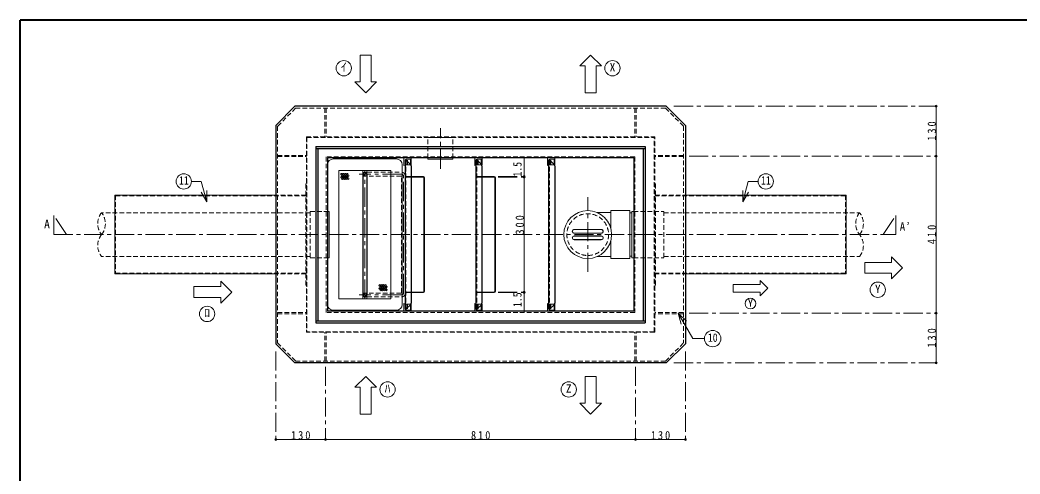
# Model space of a CAD drawing. Units: millimetres at full size, sheet at 1:10. Extents: x -2114 to 1936, y -1399 to 1411.
# Drawn here: x -2114 to 498, y 227 to 1411 of the extents above; entities that cross this region are included whole.
import ezdxf
from ezdxf.enums import TextEntityAlignment as Align

# ---------------------------------------------------------------- set-up
doc = ezdxf.new("R2010")
doc.units = ezdxf.units.MM
doc.header["$LTSCALE"] = 10
doc.header["$PDMODE"] = 32
doc.header["$PDSIZE"] = 5
doc.linetypes.add('CHAIN1', pattern=[8, 5, -1, 1, -1])
doc.linetypes.add('DASHED1', pattern=[1.8, 1.2, -0.6])
doc.layers.add('0-0_ﾚｲﾔ1', color=4, linetype='Continuous', lineweight=9)
doc.styles.add('ＭＳ ゴシック', font='')
doc.styles.get('ＭＳ ゴシック').set_extended_font_data('MS Gothic')

msp = doc.modelspace()

# ---------------------------------------------------------------- linework, layer by layer
at = {"layer": '0-0_ﾚｲﾔ1', "color": 1, "lineweight": 40}
for p in [(-2113.92, -1398.64), (1936.08, 1411.36)]:
    msp.add_line(p, (-2113.92, 1411.36), dxfattribs=at)
at = {"layer": '0-0_ﾚｲﾔ1'}
for p, q in [((-1196.64, 1319.94), (-1225.21, 1319.94)), ((-1225.21, 1319.94), (-1225.21, 1249.94)), ((-1196.64, 1249.94), (-1196.64, 1319.94)), ((-637.71, 1291.36), (-651.99, 1291.36)), ((-637.71, 1291.36), (-637.71, 1221.36)), ((-609.14, 1221.36), (-609.14, 1291.36)), ((-1196.64, 1249.94), (-1182.35, 1249.94)), ((-637.71, 1221.36), (-609.14, 1221.36)), ((279.08, 1186.36), (279.08, 1056.36)), ((-797.17, 1052.86), (-797.17, 1001.36)), ((279.08, 1056.36), (279.08, 646.36)), ((-1060.17, 1002.86), (-1092.17, 1002.86)), ((-1092.17, 1001.36), (-1060.17, 1001.36)), ((-1058.67, 702.86), (-1058.67, 999.86)), ((-1057.17, 702.86), (-1057.17, 999.86)), ((-875.17, 1002.86), (-907.17, 1002.86)), ((-907.17, 1001.36), (-875.17, 1001.36)), ((-873.67, 702.86), (-873.67, 999.86)), ((-872.17, 702.86), (-872.17, 999.86)), ((-797.17, 1001.36), (-797.17, 701.36)), ((-520.92, 907.96), (-515.92, 907.96)), ((-666.42, 864.86), (-595.42, 864.86)), ((-666.42, 854.86), (-595.42, 854.86)), ((-666.42, 847.86), (-595.42, 847.86)), ((-666.42, 837.86), (-595.42, 837.86)), ((-520.92, 794.76), (-515.92, 794.76)), ((92.48, 778.86), (92.48, 750.29)), ((162.48, 778.86), (92.48, 778.86)), ((191.05, 764.58), (162.48, 736.01)), ((92.48, 750.29), (162.48, 750.29)), ((162.48, 736.01), (162.48, 750.29)), ((-1589.49, 729.94), (-1560.92, 701.36)), ((-1589.49, 715.65), (-1589.49, 729.94)), ((-250.92, 721.36), (-250.92, 701.36)), ((-180.92, 721.36), (-250.92, 721.36)), ((-160.92, 711.36), (-180.92, 691.36)), ((-1560.92, 701.36), (-1589.49, 672.79)), ((-1589.49, 672.79), (-1589.49, 687.08)), ((-1092.17, 701.36), (-1060.17, 701.36)), ((-1060.17, 699.86), (-1092.17, 699.86)), ((-907.17, 701.36), (-875.17, 701.36)), ((-875.17, 699.86), (-907.17, 699.86)), ((-797.17, 649.86), (-797.17, 701.36)), ((-250.92, 701.36), (-180.92, 701.36)), ((-180.92, 691.36), (-180.92, 701.36)), ((279.08, 646.36), (279.08, 516.36)), ((-609.14, 481.36), (-637.71, 481.36)), ((-637.71, 481.36), (-637.71, 411.36)), ((-609.14, 411.36), (-609.14, 481.36)), ((-1225.21, 452.79), (-1239.49, 452.79)), ((-1225.21, 452.79), (-1225.21, 382.79)), ((-1196.64, 382.79), (-1196.64, 452.79)), ((-609.14, 411.36), (-594.85, 411.36)), ((-1225.21, 382.79), (-1196.64, 382.79)), ((-1445.92, 316.36), (-1315.92, 316.36)), ((-1315.92, 316.36), (-505.92, 316.36)), ((-505.92, 316.36), (-375.92, 316.36))]:
    msp.add_line(p, q, dxfattribs=at)
at = {"layer": '0-0_ﾚｲﾔ1', "color": 5, "lineweight": 25}
for p, q in [((-1445.92, 1136.36), (-1395.92, 1186.36)), ((-425.92, 1186.36), (-1395.92, 1186.36)), ((-375.92, 1136.36), (-425.92, 1186.36)), ((-375.92, 1136.36), (-375.92, 566.36)), ((-1340.92, 1081.36), (-1340.92, 621.36)), ((-1340.92, 1081.36), (-480.92, 1081.36)), ((-1340.92, 1076.36), (-480.92, 1076.36)), ((-1335.92, 1076.36), (-1335.92, 626.36)), ((-485.92, 1076.36), (-485.92, 626.36)), ((-480.92, 1081.36), (-480.92, 621.36)), ((-1107.17, 656.36), (-1107.17, 1046.36)), ((-1105.67, 1046.36), (-1107.17, 1046.36)), ((-1093.64, 1034.33), (-1105.67, 1046.36)), ((-922.17, 656.36), (-922.17, 1046.36)), ((-920.67, 1046.36), (-922.17, 1046.36)), ((-908.64, 1034.33), (-920.67, 1046.36)), ((-732.17, 656.36), (-732.17, 1046.36)), ((-730.67, 1046.36), (-732.17, 1046.36)), ((-718.64, 1034.33), (-730.67, 1046.36)), ((-510.92, 1051.36), (-510.92, 651.36)), ((-1092.17, 1030.79), (-1092.17, 671.93)), ((-907.17, 1030.79), (-907.17, 671.93)), ((-717.17, 1030.79), (-717.17, 671.93)), ((-1218.17, 1008.86), (-1218.17, 693.86)), ((-1208.17, 1008.86), (-1208.17, 693.86)), ((-1105.67, 656.36), (-1107.17, 656.36)), ((-1093.64, 668.4), (-1105.67, 656.36)), ((-920.67, 656.36), (-922.17, 656.36)), ((-908.64, 668.4), (-920.67, 656.36)), ((-730.67, 656.36), (-732.17, 656.36)), ((-718.64, 668.4), (-730.67, 656.36)), ((-510.92, 651.36), (-1310.92, 651.36)), ((-1340.92, 626.36), (-480.92, 626.36)), ((-1340.92, 621.36), (-480.92, 621.36)), ((-425.92, 516.36), (-375.92, 566.36)), ((-425.92, 516.36), (-1395.92, 516.36))]:
    msp.add_line(p, q, dxfattribs=at)
at = {"layer": '0-0_ﾚｲﾔ1', "linetype": 'DASHED1'}
for p, q in [((-1393.85, 1181.36), (-1440.92, 1134.29)), ((-1393.85, 1181.36), (-427.99, 1181.36)), ((-1317.52, 1181.36), (-1317.52, 1106.36)), ((-1314.32, 1181.36), (-1314.32, 1106.36)), ((-507.52, 1181.36), (-507.52, 1106.36)), ((-504.32, 1181.36), (-504.32, 1106.36)), ((-380.92, 1134.29), (-427.99, 1181.36)), ((-1440.92, 1134.29), (-1440.92, 568.43)), ((-380.92, 1134.29), (-380.92, 568.43)), ((-1365.92, 1106.36), (-455.92, 1106.36)), ((-1365.92, 1106.36), (-1365.92, 596.36)), ((-1364.32, 1104.76), (-457.52, 1104.76)), ((-1364.32, 1104.76), (-1364.32, 597.96)), ((-983.42, 1051.36), (-983.42, 1104.36)), ((-457.52, 597.96), (-457.52, 1104.76)), ((-455.92, 596.36), (-455.92, 1106.36)), ((-1440.92, 1057.96), (-1365.92, 1057.96)), ((-1440.92, 1054.76), (-1365.92, 1054.76)), ((-1104.92, 1033.36), (-1104.92, 1045.61)), ((-1101.92, 1033.36), (-1101.92, 1048.36)), ((-919.92, 1033.36), (-919.92, 1045.61)), ((-916.92, 1033.36), (-916.92, 1048.36)), ((-729.92, 1033.36), (-729.92, 1045.61)), ((-726.92, 1033.36), (-726.92, 1048.36)), ((-380.92, 1057.96), (-455.92, 1057.96)), ((-380.92, 1054.76), (-455.92, 1054.76)), ((-1092.88, 1033.36), (-1104.92, 1033.36)), ((-1093.92, 1034.61), (-1093.92, 1033.36)), ((-907.88, 1033.36), (-919.92, 1033.36)), ((-908.92, 1034.61), (-908.92, 1033.36)), ((-717.88, 1033.36), (-729.92, 1033.36)), ((-718.92, 1034.61), (-718.92, 1033.36)), ((-1118.17, 1003.86), (-1208.17, 1003.86)), ((-1207.17, 1013.86), (-1117.17, 1013.86)), ((-1117.17, 699.86), (-1117.17, 1002.86)), ((-1092.17, 1002.86), (-1104.17, 1002.86)), ((-1104.17, 1001.36), (-1092.17, 1001.36)), ((-907.17, 1002.86), (-919.17, 1002.86)), ((-919.17, 1001.36), (-907.17, 1001.36)), ((-1365.92, 983.86), (-1367.52, 983.86)), ((-1367.52, 983.86), (-1367.52, 718.86)), ((-455.92, 983.86), (-454.32, 983.86)), ((-454.32, 983.86), (-454.32, 718.86)), ((-1864.32, 953.86), (-1864.32, 748.86)), ((-1365.92, 952.26), (-1864.32, 952.26)), ((-1367.52, 953.86), (-1445.92, 953.86)), ((-455.92, 952.26), (42.48, 952.26)), ((-454.32, 953.86), (-375.92, 953.86)), ((42.48, 953.86), (42.48, 748.86)), ((-1355.92, 908.36), (-1900.92, 908.36)), ((-1355.92, 911.86), (-1310.92, 911.86)), ((-1310.67, 790.86), (-1310.67, 911.86)), ((-431.92, 908.36), (79.08, 908.36)), ((-1355.92, 794.36), (-1900.92, 794.36)), ((-510.92, 790.86), (-431.92, 790.86)), ((-431.92, 794.36), (79.08, 794.36)), ((-1365.92, 750.46), (-1864.32, 750.46)), ((-1367.52, 748.86), (-1445.92, 748.86)), ((-455.92, 750.46), (42.48, 750.46)), ((-455.92, 748.86), (-375.92, 748.86)), ((-1365.92, 718.86), (-1367.52, 718.86)), ((-455.92, 718.86), (-454.32, 718.86)), ((-1118.17, 698.86), (-1208.17, 698.86)), ((-1207.17, 688.86), (-1117.17, 688.86)), ((-1104.17, 701.36), (-1092.17, 701.36)), ((-1092.17, 699.86), (-1104.17, 699.86)), ((-919.17, 701.36), (-907.17, 701.36)), ((-907.17, 699.86), (-919.17, 699.86)), ((-1104.92, 669.36), (-1104.92, 657.11)), ((-1092.88, 669.36), (-1104.92, 669.36)), ((-1101.92, 669.36), (-1101.92, 654.36)), ((-1093.92, 668.11), (-1093.92, 669.36)), ((-919.92, 669.36), (-919.92, 657.11)), ((-907.88, 669.36), (-919.92, 669.36)), ((-916.92, 669.36), (-916.92, 654.36)), ((-908.92, 668.11), (-908.92, 669.36)), ((-729.92, 669.36), (-729.92, 657.11)), ((-717.88, 669.36), (-729.92, 669.36)), ((-726.92, 669.36), (-726.92, 654.36)), ((-718.92, 668.11), (-718.92, 669.36)), ((-1440.92, 647.96), (-1365.92, 647.96)), ((-1440.92, 644.76), (-1365.92, 644.76)), ((-380.92, 647.96), (-455.92, 647.96)), ((-380.92, 644.76), (-455.92, 644.76)), ((-455.92, 596.36), (-1365.92, 596.36)), ((-457.52, 597.96), (-1364.32, 597.96)), ((-1317.52, 521.36), (-1317.52, 596.36)), ((-1314.32, 521.36), (-1314.32, 596.36)), ((-507.52, 521.36), (-507.52, 596.36)), ((-504.32, 521.36), (-504.32, 596.36)), ((-1440.92, 568.43), (-1393.85, 521.36)), ((-427.99, 521.36), (-380.92, 568.43)), ((-427.99, 521.36), (-1393.85, 521.36))]:
    msp.add_line(p, q, dxfattribs=at)
at = {"layer": '0-0_ﾚｲﾔ1', "linetype": 'CHAIN1'}
for p, q in [((-405.92, 1186.36), (279.08, 1186.36)), ((-1015.92, 1023.36), (-1015.92, 1129.36)), ((-365.92, 1056.36), (279.08, 1056.36)), ((-1213.17, 683.86), (-1213.17, 1018.86)), ((-1117.17, 1008.86), (-1228.17, 1008.86)), ((-1112.17, 698.86), (-1112.17, 1003.86)), ((-865.17, 1002.86), (-797.17, 1002.86)), ((-865.17, 1001.36), (-797.17, 1001.36)), ((-630.92, 753.86), (-630.92, 948.86)), ((-1992.59, 851.36), (-2025.92, 901.36)), ((-2025.92, 901.36), (-2025.92, 851.36)), ((140.74, 851.36), (174.08, 901.36)), ((174.08, 901.36), (174.08, 851.36)), ((-2025.92, 851.36), (174.08, 851.36)), ((-1117.17, 693.86), (-1228.17, 693.86)), ((-865.17, 701.36), (-797.17, 701.36)), ((-865.17, 699.86), (-797.17, 699.86)), ((-365.92, 646.36), (279.08, 646.36)), ((-1445.92, 546.36), (-1445.92, 316.36)), ((-375.92, 546.36), (-375.92, 316.36)), ((-1315.92, 506.36), (-1315.92, 316.36)), ((-505.92, 506.36), (-505.92, 316.36)), ((-405.92, 516.36), (279.08, 516.36))]:
    msp.add_line(p, q, dxfattribs=at)
at = {"layer": '0-0_ﾚｲﾔ1', "color": 7, "lineweight": 18}
for p, q in [((-1130.67, 1048.86), (-1295.67, 1048.86)), ((-1110.92, 1031.36), (-1110.92, 1051.36)), ((-1107.92, 1045.36), (-1107.92, 1034.36)), ((-1104.92, 1048.36), (-1091.8, 1048.36)), ((-1104.92, 1045.61), (-1104.92, 1048.36)), ((-1093.92, 1034.61), (-1093.92, 1048.36)), ((-1091.8, 1033.36), (-1091.8, 1048.36)), ((-1048.42, 1048.36), (-1048.42, 1051.36)), ((-1048.42, 1048.36), (-983.42, 1048.36)), ((-983.42, 1048.36), (-983.42, 1051.36)), ((-925.92, 1031.36), (-925.92, 1051.36)), ((-922.92, 1045.36), (-922.92, 1034.36)), ((-919.92, 1048.36), (-906.8, 1048.36)), ((-919.92, 1045.61), (-919.92, 1048.36)), ((-908.92, 1034.61), (-908.92, 1048.36)), ((-906.8, 1033.36), (-906.8, 1048.36)), ((-735.92, 1031.36), (-735.92, 1051.36)), ((-732.92, 1045.36), (-732.92, 1034.36)), ((-729.92, 1048.36), (-716.8, 1048.36)), ((-729.92, 1045.61), (-729.92, 1048.36)), ((-718.92, 1034.61), (-718.92, 1048.36)), ((-716.8, 1033.36), (-716.8, 1048.36)), ((-1310.67, 911.86), (-1310.67, 1033.86)), ((-1280.67, 683.86), (-1280.67, 1018.86)), ((-1145.67, 1018.86), (-1280.67, 1018.86)), ((-1218.17, 1018.86), (-1218.17, 1008.86)), ((-1208.17, 1018.86), (-1208.17, 1008.86)), ((-1145.67, 683.86), (-1145.67, 1018.86)), ((-1115.67, 1033.86), (-1115.67, 668.86)), ((-1092.88, 1033.36), (-1091.8, 1033.36)), ((-907.88, 1033.36), (-906.8, 1033.36)), ((-717.88, 1033.36), (-716.8, 1033.36)), ((-1865.92, 953.86), (-1865.92, 748.86)), ((-1445.92, 953.86), (-1865.92, 953.86)), ((-1625.98, 936.43), (-1640.98, 962.41)), ((-1625.98, 936.43), (-1625.98, 966.43)), ((-375.92, 953.86), (44.08, 953.86)), ((-225.86, 936.43), (-225.86, 966.43)), ((-225.86, 936.43), (-210.86, 962.41)), ((44.08, 953.86), (44.08, 748.86)), ((-1310.92, 911.86), (-1305.92, 911.86)), ((-1305.92, 911.86), (-1305.92, 790.86)), ((-570.92, 908.86), (-606.43, 908.86)), ((-570.92, 913.86), (-570.92, 868.86)), ((-570.92, 913.86), (-520.92, 913.86)), ((-520.92, 913.86), (-520.92, 788.86)), ((-515.92, 911.86), (-515.92, 790.86)), ((-515.92, 911.86), (-510.92, 911.86)), ((-666.42, 864.36), (-595.42, 864.36)), ((-666.42, 855.36), (-595.42, 855.36)), ((-666.42, 847.36), (-595.42, 847.36)), ((-666.42, 838.36), (-595.42, 838.36)), ((-570.92, 833.86), (-570.92, 788.86)), ((-1310.92, 790.86), (-1305.92, 790.86)), ((-1310.67, 668.86), (-1310.67, 790.86)), ((-570.92, 793.86), (-606.43, 793.86)), ((-570.92, 788.86), (-520.92, 788.86)), ((-515.92, 790.86), (-510.92, 790.86)), ((-1445.92, 748.86), (-1865.92, 748.86)), ((-375.92, 748.86), (44.08, 748.86)), ((-1145.67, 683.86), (-1280.67, 683.86)), ((-1218.17, 693.86), (-1218.17, 683.86)), ((-1208.17, 693.86), (-1208.17, 683.86)), ((-1130.67, 653.86), (-1295.67, 653.86)), ((-1110.92, 671.36), (-1110.92, 651.36)), ((-1107.92, 657.36), (-1107.92, 668.36)), ((-1104.92, 657.11), (-1104.92, 654.36)), ((-1104.92, 654.36), (-1091.8, 654.36)), ((-1093.92, 668.11), (-1093.92, 654.36)), ((-1092.88, 669.36), (-1091.8, 669.36)), ((-1091.8, 669.36), (-1091.8, 654.36)), ((-925.92, 671.36), (-925.92, 651.36)), ((-922.92, 657.36), (-922.92, 668.36)), ((-919.92, 657.11), (-919.92, 654.36)), ((-919.92, 654.36), (-906.8, 654.36)), ((-908.92, 668.11), (-908.92, 654.36)), ((-907.88, 669.36), (-906.8, 669.36)), ((-906.8, 669.36), (-906.8, 654.36)), ((-735.92, 671.36), (-735.92, 651.36)), ((-732.92, 657.36), (-732.92, 668.36)), ((-729.92, 657.11), (-729.92, 654.36)), ((-729.92, 654.36), (-716.8, 654.36)), ((-718.92, 668.11), (-718.92, 654.36)), ((-717.88, 669.36), (-716.8, 669.36)), ((-716.8, 669.36), (-716.8, 654.36)), ((-394.54, 646.57), (-373.33, 625.35)), ((-394.54, 646.57), (-386.78, 617.59))]:
    msp.add_line(p, q, dxfattribs=at)
at = {"layer": '0-0_ﾚｲﾔ1', "color": 7, "linetype": 'DASHED1', "lineweight": 18}
for p, q in [((-1105.67, 656.36), (-1105.67, 1046.36)), ((-920.67, 656.36), (-920.67, 1046.36)), ((-730.67, 656.36), (-730.67, 1046.36))]:
    msp.add_line(p, q, dxfattribs=at)
at = {"layer": '0-0_ﾚｲﾔ1'}
for points in [[(-651.99, 1291.36), (-623.42, 1319.94), (-594.85, 1291.36), (-609.14, 1291.36)], [(-1182.35, 1249.94), (-1210.92, 1221.36), (-1239.49, 1249.94), (-1225.21, 1249.94)], [(162.48, 778.86), (162.48, 793.15), (191.05, 764.58)], [(-1589.49, 715.65), (-1659.49, 715.65), (-1659.49, 687.08), (-1589.49, 687.08)], [(-180.92, 721.36), (-180.92, 731.36), (-160.92, 711.36)], [(-1239.49, 452.79), (-1210.92, 481.36), (-1182.35, 452.79), (-1196.64, 452.79)], [(-594.85, 411.36), (-623.42, 382.79), (-651.99, 411.36), (-637.71, 411.36)]]:
    msp.add_lwpolyline(points, dxfattribs=at)
at = {"layer": '0-0_ﾚｲﾔ1', "color": 5, "lineweight": 25}
for points in [[(-1445.92, 1136.36), (-1445.92, 566.36), (-1395.92, 516.36)], [(-510.92, 1051.36), (-1310.92, 1051.36), (-1310.92, 651.36)]]:
    msp.add_lwpolyline(points, dxfattribs=at)
at = {"layer": '0-0_ﾚｲﾔ1', "linetype": 'DASHED1'}
for points in [[(-1048.42, 1051.36), (-1048.42, 1104.36), (-983.42, 1104.36)], [(-1355.92, 911.86), (-1355.92, 790.86), (-1310.92, 790.86)], [(-510.92, 911.86), (-431.92, 911.86), (-431.92, 790.86)]]:
    msp.add_lwpolyline(points, dxfattribs=at)
at = {"layer": '0-0_ﾚｲﾔ1', "color": 7, "linetype": 'DASHED1', "lineweight": 18}
for points in [[(-507.92, 1054.36), (-1313.92, 1054.36), (-1313.92, 648.36)], [(-507.92, 1054.36), (-507.92, 648.36), (-1313.92, 648.36)]]:
    msp.add_lwpolyline(points, dxfattribs=at)
at = {"layer": '0-0_ﾚｲﾔ1', "color": 7, "lineweight": 18}
for points in [[(-1625.98, 936.43), (-1640.38, 990.17), (-1666.09, 990.17)], [(-225.86, 936.43), (-211.46, 990.17), (-185.76, 990.17)], [(-394.54, 646.57), (-356.03, 579.86), (-326.02, 579.86)]]:
    msp.add_lwpolyline(points, dxfattribs=at)
for centre, radius in [((-1268.06, 1285.65), 20), ((-566.28, 1285.65), 20), ((-1686.09, 990.17), 20), ((-165.76, 990.17), 20), ((-630.92, 851.36), 62.5), ((126.76, 707.44), 20), ((-205.92, 671.36), 14), ((-1625.21, 644.22), 20), ((-304.59, 579.86), 21.43), ((-1153.78, 447.08), 20), ((-680.56, 447.08), 20)]:
    msp.add_circle(centre, radius, dxfattribs=at)
at = {"layer": '0-0_ﾚｲﾔ1'}
for centre in [(-1274.21, 1009.06), (-1274.21, 1001.06), (-1271.71, 1005.06), (-1271.71, 997.06), (-1269.21, 1009.06), (-1269.21, 1001.06), (-1266.71, 1005.06), (-1266.71, 997.06), (-1264.21, 1009.06), (-1264.21, 1001.06), (-1261.71, 1005.06), (-1261.71, 997.06), (-1259.21, 1009.06), (-1259.21, 1001.06), (-1256.71, 1005.06), (-1256.71, 997.06), (-1174.2, 718.77), (-1174.2, 710.77), (-1171.7, 714.77), (-1171.7, 706.77), (-1169.2, 718.77), (-1169.2, 710.77), (-1166.7, 714.77), (-1166.7, 706.77), (-1164.2, 718.77), (-1164.2, 710.77), (-1161.7, 714.77), (-1161.7, 706.77), (-1159.2, 718.77), (-1159.2, 710.77), (-1156.7, 714.77), (-1156.7, 706.77)]:
    msp.add_circle(centre, 2, dxfattribs=at)
at = {"layer": '0-0_ﾚｲﾔ1', "linetype": 'DASHED1'}
msp.add_circle((-630.92, 851.36), 54.5, dxfattribs=at)
at = {"layer": '0-0_ﾚｲﾔ1', "color": 7, "lineweight": 18}
for centre, radius, start, end in [((-1295.67, 1033.86), 15, 90, 180), ((-1130.67, 1033.86), 15, 0, 90), ((-1104.92, 1045.36), 3, 90, 180), ((-1093.92, 1051.36), 3, 270, 0), ((-919.92, 1045.36), 3, 90, 180), ((-908.92, 1051.36), 3, 270, 0), ((-729.92, 1045.36), 3, 90, 180), ((-718.92, 1051.36), 3, 270, 0), ((-1110.92, 1034.36), 3, 270, 0), ((-925.92, 1034.36), 3, 270, 0), ((-735.92, 1034.36), 3, 270, 0), ((-666.42, 859.86), 4.5, 90, 270), ((-595.42, 859.86), 4.5, 270, 90), ((-666.42, 842.86), 4.5, 90, 270), ((-595.42, 842.86), 4.5, 270, 90), ((-1295.67, 668.86), 15, 180, 270), ((-1130.67, 668.86), 15, 270, 0), ((-1110.92, 668.36), 3, 0, 90), ((-1104.92, 657.36), 3, 180, 270), ((-1093.92, 651.36), 3, 0, 90), ((-925.92, 668.36), 3, 0, 90), ((-919.92, 657.36), 3, 180, 270), ((-908.92, 651.36), 3, 0, 90), ((-735.92, 668.36), 3, 0, 90), ((-729.92, 657.36), 3, 180, 270), ((-718.92, 651.36), 3, 0, 90)]:
    msp.add_arc(centre, radius, start, end, dxfattribs=at)
at = {"layer": '0-0_ﾚｲﾔ1', "color": 5, "lineweight": 25}
for centre, start, end in [((-1097.17, 1030.79), 0, 45), ((-912.17, 1030.79), 0, 45), ((-722.17, 1030.79), 0, 45), ((-1213.17, 1008.86), 0, 180), ((-1213.17, 693.86), 180, 0), ((-1097.17, 671.93), 315, 0), ((-912.17, 671.93), 315, 0), ((-722.17, 671.93), 315, 0)]:
    msp.add_arc(centre, 5, start, end, dxfattribs=at)
at = {"layer": '0-0_ﾚｲﾔ1', "linetype": 'DASHED1'}
for centre, radius, start, end in [((-1208.17, 1013.86), 10, 180, 270), ((-1207.17, 1014.86), 1, 180, 270), ((-1118.17, 1002.86), 1, 0, 90), ((-1117.17, 1003.86), 10, 0, 90), ((-1104.17, 1004.36), 3, 180, 270), ((-1104.17, 1004.36), 1.5, 180, 270), ((-919.17, 1004.36), 3, 180, 270), ((-919.17, 1004.36), 1.5, 180, 270), ((-1865.31, 879.86), 45.61, 141.33038, 218.66962), ((-1936.53, 879.86), 45.61, 321.33038, 38.66962), ((114.69, 879.86), 45.61, 141.33038, 218.66962), ((43.47, 879.86), 45.61, 321.33038, 38.66962), ((-1865.31, 822.86), 45.61, 141.33038, 218.66962), ((43.47, 822.86), 45.61, 321.33038, 38.66962), ((-1208.17, 688.86), 10, 90, 180), ((-1207.17, 687.86), 1, 90, 180), ((-1118.17, 699.86), 1, 270, 0), ((-1117.17, 698.86), 10, 270, 0), ((-1104.17, 698.36), 3, 90, 180), ((-1104.17, 698.36), 1.5, 90, 180), ((-919.17, 698.36), 3, 90, 180), ((-919.17, 698.36), 1.5, 90, 180)]:
    msp.add_arc(centre, radius, start, end, dxfattribs=at)
at = {"layer": '0-0_ﾚｲﾔ1', "color": 7, "linetype": 'DASHED1', "lineweight": 18}
for centre, start, end in [((-1213.17, 1008.86), 180, 0), ((-1213.17, 693.86), 0, 180)]:
    msp.add_arc(centre, 5, start, end, dxfattribs=at)
at = {"layer": '0-0_ﾚｲﾔ1', "linetype": 'CHAIN1'}
for centre, start, end in [((-1208.17, 1013.86), 180, 270), ((-1117.17, 1003.86), 0, 90), ((-1208.17, 688.86), 90, 180), ((-1117.17, 698.86), 270, 0)]:
    msp.add_arc(centre, 5, start, end, dxfattribs=at)
at = {"layer": '0-0_ﾚｲﾔ1'}
for centre, radius, start, end in [((-1060.17, 999.86), 3, 0, 90), ((-1060.17, 999.86), 1.5, 0, 90), ((-875.17, 999.86), 3, 0, 90), ((-875.17, 999.86), 1.5, 0, 90), ((-666.42, 859.86), 5, 90, 270), ((-595.42, 859.86), 5, 270, 90), ((-666.42, 842.86), 5, 90, 270), ((-595.42, 842.86), 5, 270, 90), ((-1060.17, 702.86), 3, 270, 0), ((-1060.17, 702.86), 1.5, 270, 0), ((-875.17, 702.86), 3, 270, 0), ((-875.17, 702.86), 1.5, 270, 0)]:
    msp.add_arc(centre, radius, start, end, dxfattribs=at)
for p in [(279.08, 1186.36), (279.08, 1056.36), (-797.17, 1002.86), (-797.17, 1001.36), (-797.17, 701.36), (-797.17, 699.86), (279.08, 646.36), (279.08, 516.36), (-1445.92, 316.36), (-1315.92, 316.36), (-505.92, 316.36), (-375.92, 316.36)]:
    msp.add_point(p, dxfattribs=at)

# ---------------------------------------------------------------- texts
at = {"layer": '0-0_ﾚｲﾔ1', "color": 7, "style": 'ＭＳ ゴシック'}
for s, p in [('ｲ', (-1275.56, 1270.65)), ('X', (-573.78, 1270.65)), ('A', (-2050.92, 861.36)), ('Y', (119.26, 692.44)), ('Y', (-213.42, 656.36)), ('ﾛ', (-1632.71, 629.22)), ('ﾊ', (-1161.28, 432.08)), ('Z', (-688.06, 432.08))]:
    msp.add_text(s, height=21.99, dxfattribs=at).set_placement(p, align=Align.BOTTOM_LEFT)
at = {"layer": '0-0_ﾚｲﾔ1', "color": 7, "style": 'ＭＳ ゴシック', "width": 0.85}
for p in [(-797.17, 1002.86), (-797.17, 662.36)]:
    msp.add_text('1.5', height=21.99, rotation=90, dxfattribs=at).set_placement(p, align=Align.BOTTOM_LEFT)
for s, p in [('11', (-1698.59, 975.17)), ('11', (-178.26, 975.17)), ('10', (-317.09, 564.86))]:
    msp.add_text(s, height=21.99, dxfattribs=at).set_placement(p, align=Align.BOTTOM_LEFT)
at = {"layer": '0-0_ﾚｲﾔ1', "color": 7, "char_height": 21.99, "attachment_point": 7, "rotation": 90, "style": 'ＭＳ ゴシック'}
for s, insert in [('\\T1.38;\\W0.9;130', (279.08, 1096.36)), ('\\T1.38;\\W0.9;300', (-797.17, 851.36)), ('\\T1.38;\\W0.9;410', (279.08, 826.36)), ('\\T1.38;\\W0.9;130', (279.08, 556.36))]:
    msp.add_mtext(s, dxfattribs=dict(at, insert=insert))
at = {"layer": '0-0_ﾚｲﾔ1', "color": 7, "char_height": 21.99, "attachment_point": 7, "style": 'ＭＳ ゴシック'}
for s, insert in [('\\T1.24;\\W0.95;A’', (184.08, 861.36)), ('\\T1.38;\\W0.9;130', (-1405.92, 316.36)), ('\\T1.38;\\W0.9;810', (-935.92, 316.36)), ('\\T1.37;\\W0.9;130', (-465.92, 316.36))]:
    msp.add_mtext(s, dxfattribs=dict(at, insert=insert))

doc.saveas('drawing.dxf')
